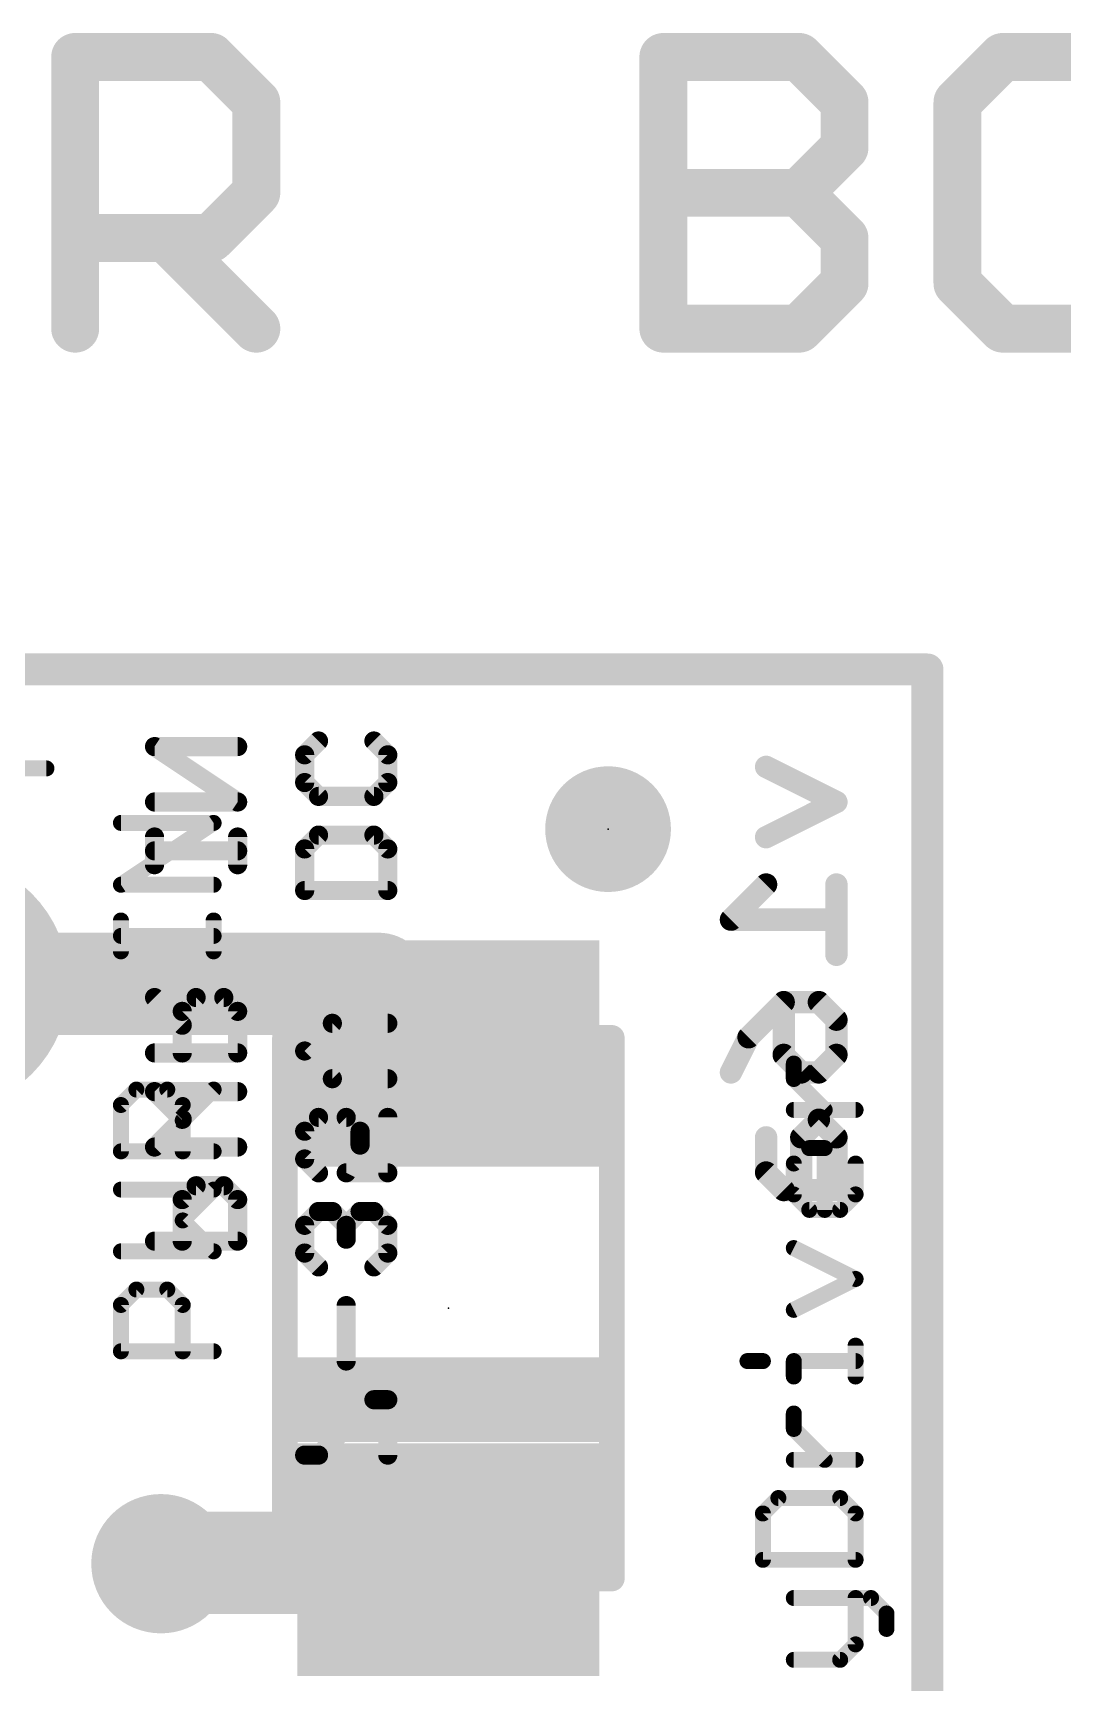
# Model space of a CAD drawing. Extents: x -11.8 to 66.2, y -19.6 to 35.5.
# Drawn here: x 29.72 to 37.91, y 22.42 to 35.54 of the extents above; entities that cross this region are included whole.
import ezdxf

# ---------------------------------------------------------------- set-up
doc = ezdxf.new("R2010")
doc.units = 0
for name, color, linetype in [('1', 12, 'CONTINUOUS'), ('16', 132, 'CONTINUOUS'), ('17', 110, 'CONTINUOUS'), ('18', 110, 'CONTINUOUS'), ('20', 53, 'CONTINUOUS'), ('21', 41, 'CONTINUOUS'), ('22', 40, 'CONTINUOUS'), ('23', 53, 'CONTINUOUS'), ('51', 53, 'CONTINUOUS')]:
    doc.layers.add(name, color=color, linetype=linetype)

# ---------------------------------------------------------------- blocks, each defined once
blk = doc.blocks.new('RECT')
blk.add_solid([(-0.5, -0.5), (0.5, -0.5), (-0.5, 0.5), (0.5, 0.5)])
blk = doc.blocks.new('PIE')
at = {"const_width": 0.5}
blk.add_lwpolyline([(0, -0.25, 1), (0, 0.25, 1), (0, -0.25)], format="xyb", dxfattribs=at)
blk = doc.blocks.new('ROUNDP')
at = {"const_width": 0.5}
blk.add_lwpolyline([(0, -0.25, 1), (0, 0.25, 1), (0, -0.25)], format="xyb", dxfattribs=at)
blk = doc.blocks.new('ROUNDV')
at = {"const_width": 0.5}
blk.add_lwpolyline([(0, -0.25, 1), (0, 0.25, 1), (0, -0.25)], format="xyb", dxfattribs=at)

msp = doc.modelspace()

# ---------------------------------------------------------------- linework, layer by layer
at = {"layer": '1'}
for points, const_width in [([(0, 30.48), (36.83, 30.48)], 0.254), ([(36.83, 30.48), (36.83, 0)], 0.254), ([(28.9878, 27.98), (32.465, 27.98)], 0.8128), ([(32.465, 27.98), (33.02, 27.425)], 0.8128), ([(30.734, 23.368), (30.741, 23.375)], 0.8128), ([(30.741, 23.375), (33.02, 23.375)], 0.8128)]:
    msp.add_lwpolyline(points, dxfattribs=dict(at, const_width=const_width))
for points, const_width in [([(36.8935, 30.48, 1), (36.7665, 30.48)], 0.127), ([(36.83, 30.4165, 1), (36.83, 30.5435)], 0.127), ([(32.6087, 28.1237, 1), (32.3213, 27.8363)], 0.4064), ([(32.465, 27.7768, 1), (32.465, 28.1832)], 0.4064), ([(32.8763, 27.2813, 1), (33.1637, 27.5687)], 0.4064), ([(30.741, 23.5782, 1), (30.741, 23.1718)], 0.4064), ([(30.8847, 23.2313, 1), (30.5973, 23.5187)], 0.4064), ([(33.02, 23.1718, 1), (33.02, 23.5782)], 0.4064), ([(30.5903, 23.5117, 1), (30.8777, 23.2243)], 0.4064)]:
    msp.add_lwpolyline(points, format="xyb", dxfattribs=dict(at, const_width=const_width))
at = {"layer": '16'}
for points, const_width in [([(0, 30.48), (36.83, 30.48)], 0.254), ([(36.83, 30.48), (36.83, 0)], 0.254), ([(35.5468, 29.7053), (36.1061, 29.4257)], 0.1778), ([(36.1061, 29.4257), (35.5468, 29.146)], 0.1778), ([(35.5468, 28.7698), (35.2672, 28.4901)], 0.1778), ([(36.1061, 28.7698), (36.1061, 28.2105)], 0.1778), ([(35.2672, 28.4901), (36.1061, 28.4901)], 0.1778), ([(35.407, 27.5546), (35.6866, 27.8343)], 0.1778), ([(35.6866, 27.8343), (35.9663, 27.8343)], 0.1778), ([(35.6866, 27.4148), (35.6866, 27.8343)], 0.1778), ([(35.9663, 27.8343), (36.1061, 27.6944)], 0.1778), ([(36.1061, 27.6944), (36.1061, 27.4148)], 0.1778), ([(35.2672, 27.275), (35.407, 27.5546)], 0.1778), ([(35.8265, 27.275), (35.6866, 27.4148)], 0.1778), ([(36.1061, 27.4148), (35.9663, 27.275)], 0.1778), ([(35.9663, 27.275), (35.8265, 27.275)], 0.1778), ([(35.9663, 26.8987), (35.8265, 26.7589)], 0.1778), ([(36.1061, 26.7589), (35.9663, 26.8987)], 0.1778), ([(35.5468, 26.7589), (35.5468, 26.4793)], 0.1778), ([(35.8265, 26.7589), (35.8265, 26.3395)], 0.1778), ([(36.1061, 26.3395), (36.1061, 26.7589)], 0.1778), ([(35.5468, 26.4793), (35.6866, 26.3395)], 0.1778), ([(35.6866, 26.3395), (36.1061, 26.3395)], 0.1778)]:
    msp.add_lwpolyline(points, dxfattribs=dict(at, const_width=const_width))
for points, const_width in [([(36.8935, 30.48, 1), (36.7665, 30.48)], 0.127), ([(36.83, 30.4165, 1), (36.83, 30.5435)], 0.127), ([(35.5667, 29.7451, 1), (35.5269, 29.6655)], 0.0889), ([(36.126, 29.3859, 1), (36.0862, 29.4654)], 0.0889), ([(36.0862, 29.3859, 1), (36.126, 29.4654)], 0.0889), ([(35.5269, 29.1858, 1), (35.5667, 29.1063)], 0.0889), ([(35.5783, 28.7384, 1), (35.5154, 28.8012)], 0.0889), ([(36.1506, 28.7698, 1), (36.0617, 28.7698)], 0.0889), ([(35.2672, 28.5346, 1), (35.2672, 28.4457)], 0.0889), ([(35.2358, 28.5216, 1), (35.2986, 28.4587)], 0.0889), ([(36.1061, 28.4457, 1), (36.1061, 28.5346)], 0.0889), ([(36.0617, 28.2105, 1), (36.1506, 28.2105)], 0.0889), ([(35.6866, 27.8787, 1), (35.6866, 27.7898)], 0.0889), ([(35.7311, 27.8343, 1), (35.6422, 27.8343)], 0.0889), ([(35.7181, 27.8028, 1), (35.6552, 27.8657)], 0.0889), ([(35.9977, 27.8657, 1), (35.9349, 27.8028)], 0.0889), ([(35.9663, 27.7898, 1), (35.9663, 27.8787)], 0.0889), ([(36.1506, 27.6944, 1), (36.0617, 27.6944)], 0.0889), ([(36.0747, 27.663, 1), (36.1375, 27.7259)], 0.0889), ([(35.3756, 27.5861, 1), (35.4384, 27.5232)], 0.0889), ([(35.4468, 27.5347, 1), (35.3672, 27.5745)], 0.0889), ([(35.7181, 27.4462, 1), (35.6552, 27.3834)], 0.0889), ([(35.6422, 27.4148, 1), (35.7311, 27.4148)], 0.0889), ([(36.0617, 27.4148, 1), (36.1506, 27.4148)], 0.0889), ([(36.1375, 27.3834, 1), (36.0747, 27.4462)], 0.0889), ([(35.2274, 27.2949, 1), (35.3069, 27.2551)], 0.0889), ([(35.8265, 27.3194, 1), (35.8265, 27.2305)], 0.0889), ([(35.795, 27.2436, 1), (35.8579, 27.3064)], 0.0889), ([(35.9349, 27.3064, 1), (35.9977, 27.2436)], 0.0889), ([(35.9663, 27.2305, 1), (35.9663, 27.3194)], 0.0889), ([(35.9977, 26.9302, 1), (35.9349, 26.8673)], 0.0889), ([(35.9977, 26.8673, 1), (35.9349, 26.9302)], 0.0889), ([(35.5913, 26.7589, 1), (35.5024, 26.7589)], 0.0889), ([(35.8709, 26.7589, 1), (35.782, 26.7589)], 0.0889), ([(35.795, 26.7904, 1), (35.8579, 26.7275)], 0.0889), ([(36.1506, 26.7589, 1), (36.0617, 26.7589)], 0.0889), ([(36.0747, 26.7275, 1), (36.1375, 26.7904)], 0.0889), ([(35.5783, 26.5107, 1), (35.5154, 26.4479)], 0.0889), ([(35.5024, 26.4793, 1), (35.5913, 26.4793)], 0.0889), ([(35.6866, 26.3839, 1), (35.6866, 26.295)], 0.0889), ([(35.6552, 26.308, 1), (35.7181, 26.3709)], 0.0889), ([(35.782, 26.3395, 1), (35.8709, 26.3395)], 0.0889), ([(36.0617, 26.3395, 1), (36.1506, 26.3395)], 0.0889), ([(36.1061, 26.295, 1), (36.1061, 26.3839)], 0.0889)]:
    msp.add_lwpolyline(points, format="xyb", dxfattribs=dict(at, const_width=const_width))
at = {"layer": '20', "const_width": 0.254}
for points in [[(0, 30.48), (36.83, 30.48)], [(36.83, 30.48), (36.83, 0)]]:
    msp.add_lwpolyline(points, dxfattribs=at)
at = {"layer": '20', "const_width": 0.127}
for points in [[(36.8935, 30.48, 1), (36.7665, 30.48)], [(36.83, 30.4165, 1), (36.83, 30.5435)]]:
    msp.add_lwpolyline(points, format="xyb", dxfattribs=at)
at = {"layer": '21'}
for points, const_width in [([(36.83, 30.48), (0, 30.48)], 0.254), ([(36.83, 0), (36.83, 30.48)], 0.254), ([(29.3321, 29.6929), (29.8236, 29.6929)], 0.127), ([(30.4159, 28.768), (31.1531, 29.2595)], 0.127), ([(31.1531, 29.2595), (30.4159, 29.2595)], 0.127), ([(31.1531, 28.768), (30.4159, 28.768)], 0.127), ([(30.4159, 28.2379), (30.4159, 28.4836)], 0.127), ([(31.1531, 28.2379), (31.1531, 28.4836)], 0.127), ([(31.1531, 28.3607), (30.4159, 28.3607)], 0.127), ([(35.767, 27.2229), (35.767, 27.3457)], 0.127), ([(30.4159, 27.0161), (30.5387, 27.139)], 0.127), ([(30.5387, 27.139), (30.7845, 27.139)], 0.127), ([(30.7845, 27.139), (30.9074, 27.0161)], 0.127), ([(30.9074, 26.8932), (31.1531, 27.139)], 0.127), ([(36.0128, 26.9771), (35.767, 27.2229)], 0.127), ([(30.4159, 26.6475), (30.4159, 27.0161)], 0.127), ([(30.9074, 27.0161), (30.9074, 26.6475)], 0.127), ([(36.2585, 26.9771), (35.767, 26.9771)], 0.127), ([(31.1531, 26.6475), (30.4159, 26.6475)], 0.127), ([(35.767, 26.5505), (35.8899, 26.6734)], 0.127), ([(35.8899, 26.6734), (36.0128, 26.6734)], 0.127), ([(36.0128, 26.6734), (36.0128, 26.1819)], 0.127), ([(31.72, 24.365), (31.72, 26.425)], 0.2032), ([(34.32, 26.425), (34.32, 24.365)], 0.2032), ([(35.767, 26.3048), (35.767, 26.5505)], 0.127), ([(36.2585, 26.5505), (36.2585, 26.3048)], 0.127), ([(31.1531, 26.3438), (30.4159, 26.3438)], 0.127), ([(30.9074, 26.098), (31.1531, 26.3438)], 0.127), ([(35.8899, 26.1819), (35.767, 26.3048)], 0.127), ([(36.1356, 26.1819), (35.8899, 26.1819)], 0.127), ([(36.2585, 26.3048), (36.1356, 26.1819)], 0.127), ([(31.1531, 25.8523), (30.9074, 26.098)], 0.127), ([(30.4159, 25.8523), (31.1531, 25.8523)], 0.127), ([(36.2585, 25.6325), (35.767, 25.8782)], 0.127), ([(30.4159, 25.4257), (30.5387, 25.5486)], 0.127), ([(30.5387, 25.5486), (30.7845, 25.5486)], 0.127), ([(30.7845, 25.5486), (30.9074, 25.4257)], 0.127), ([(35.767, 25.3867), (36.2585, 25.6325)], 0.127), ([(30.4159, 25.0571), (30.4159, 25.4257)], 0.127), ([(30.9074, 25.4257), (30.9074, 25.0571)], 0.127), ([(31.1531, 25.0571), (30.4159, 25.0571)], 0.127), ([(36.2585, 24.8566), (36.2585, 25.1024)], 0.127), ([(35.3984, 24.9795), (35.5213, 24.9795)], 0.127), ([(35.767, 24.8566), (35.767, 24.9795)], 0.127), ([(35.767, 24.9795), (36.2585, 24.9795)], 0.127), ([(35.767, 24.4397), (35.767, 24.5626)], 0.127), ([(36.0128, 24.194), (35.767, 24.4397)], 0.127), ([(36.2585, 24.194), (35.767, 24.194)], 0.127), ([(35.6441, 23.8903), (35.5213, 23.7674)], 0.127), ([(36.1356, 23.8903), (35.6441, 23.8903)], 0.127), ([(36.2585, 23.7674), (36.1356, 23.8903)], 0.127), ([(35.5213, 23.7674), (35.5213, 23.3988)], 0.127), ([(36.2585, 23.3988), (36.2585, 23.7674)], 0.127), ([(35.5213, 23.3988), (36.2585, 23.3988)], 0.127), ([(35.767, 23.0951), (36.3814, 23.0951)], 0.127), ([(36.2585, 22.7264), (36.2585, 23.0951)], 0.127), ([(36.3814, 23.0951), (36.5042, 22.9722)], 0.127), ([(36.5042, 22.9722), (36.5042, 22.8493)], 0.127), ([(36.1356, 22.6036), (36.2585, 22.7264)], 0.127), ([(35.767, 22.6036), (36.1356, 22.6036)], 0.127)]:
    msp.add_lwpolyline(points, dxfattribs=dict(at, const_width=const_width))
for points, const_width in [([(36.8935, 30.48, 1), (36.7665, 30.48)], 0.127), ([(36.83, 30.4165, 1), (36.83, 30.5435)], 0.127), ([(29.8236, 29.6612, 1), (29.8236, 29.7247)], 0.0635), ([(30.4159, 29.2912, 1), (30.4159, 29.2277)], 0.0635), ([(31.1707, 29.2331, 1), (31.1355, 29.2859)], 0.0635), ([(31.1531, 29.2277, 1), (31.1531, 29.2912)], 0.0635), ([(30.4159, 28.7997, 1), (30.4159, 28.7362)], 0.0635), ([(30.3983, 28.7944, 1), (30.4335, 28.7416)], 0.0635), ([(31.1531, 28.7362, 1), (31.1531, 28.7997)], 0.0635), ([(30.4476, 28.4836, 1), (30.3841, 28.4836)], 0.0635), ([(31.1849, 28.4836, 1), (31.1214, 28.4836)], 0.0635), ([(30.4159, 28.3925, 1), (30.4159, 28.329)], 0.0635), ([(31.1531, 28.329, 1), (31.1531, 28.3925)], 0.0635), ([(30.3841, 28.2379, 1), (30.4476, 28.2379)], 0.0635), ([(31.1214, 28.2379, 1), (31.1849, 28.2379)], 0.0635), ([(35.7988, 27.3457, 1), (35.7353, 27.3457)], 0.0635), ([(30.5387, 27.1707, 1), (30.5387, 27.1072)], 0.0635), ([(30.5612, 27.1165, 1), (30.5163, 27.1614)], 0.0635), ([(30.8069, 27.1614, 1), (30.762, 27.1165)], 0.0635), ([(30.7845, 27.1072, 1), (30.7845, 27.1707)], 0.0635), ([(31.1756, 27.1165, 1), (31.1306, 27.1614)], 0.0635), ([(35.7353, 27.2229, 1), (35.7988, 27.2229)], 0.0635), ([(35.7895, 27.2453, 1), (35.7446, 27.2004)], 0.0635), ([(30.4476, 27.0161, 1), (30.3841, 27.0161)], 0.0635), ([(30.3934, 27.0385, 1), (30.4383, 26.9936)], 0.0635), ([(30.9391, 27.0161, 1), (30.8756, 27.0161)], 0.0635), ([(30.8849, 26.9936, 1), (30.9298, 27.0385)], 0.0635), ([(35.767, 27.0089, 1), (35.767, 26.9454)], 0.0635), ([(36.2585, 26.9454, 1), (36.2585, 27.0089)], 0.0635), ([(30.8849, 26.9157, 1), (30.9298, 26.8708)], 0.0635), ([(35.9903, 26.9547, 1), (36.0352, 26.9996)], 0.0635), ([(30.3841, 26.6475, 1), (30.4476, 26.6475)], 0.0635), ([(30.4159, 26.6792, 1), (30.4159, 26.6157)], 0.0635), ([(30.8756, 26.6475, 1), (30.9391, 26.6475)], 0.0635), ([(31.1531, 26.6157, 1), (31.1531, 26.6792)], 0.0635), ([(35.8899, 26.7052, 1), (35.8899, 26.6417)], 0.0635), ([(35.9123, 26.651, 1), (35.8674, 26.6959)], 0.0635), ([(36.0445, 26.6734, 1), (35.981, 26.6734)], 0.0635), ([(36.0128, 26.6417, 1), (36.0128, 26.7052)], 0.0635), ([(31.7708, 26.425, 1), (31.6692, 26.425)], 0.1016), ([(34.3708, 26.425, 1), (34.2692, 26.425)], 0.1016), ([(35.7988, 26.5505, 1), (35.7353, 26.5505)], 0.0635), ([(35.7446, 26.573, 1), (35.7895, 26.5281)], 0.0635), ([(36.2903, 26.5505, 1), (36.2268, 26.5505)], 0.0635), ([(30.4159, 26.3755, 1), (30.4159, 26.312)], 0.0635), ([(31.1756, 26.3213, 1), (31.1306, 26.3662)], 0.0635), ([(31.1531, 26.312, 1), (31.1531, 26.3755)], 0.0635), ([(35.7353, 26.3048, 1), (35.7988, 26.3048)], 0.0635), ([(35.7895, 26.3273, 1), (35.7446, 26.2824)], 0.0635), ([(35.8899, 26.2137, 1), (35.8899, 26.1502)], 0.0635), ([(36.1356, 26.1502, 1), (36.1356, 26.2137)], 0.0635), ([(36.2268, 26.3048, 1), (36.2903, 26.3048)], 0.0635), ([(36.281, 26.2824, 1), (36.236, 26.3273)], 0.0635), ([(30.9298, 26.1205, 1), (30.8849, 26.0756)], 0.0635), ([(30.8849, 26.1205, 1), (30.9298, 26.0756)], 0.0635), ([(35.8674, 26.1595, 1), (35.9123, 26.2044)], 0.0635), ([(35.981, 26.1819, 1), (36.0445, 26.1819)], 0.0635), ([(36.1132, 26.2044, 1), (36.1581, 26.1595)], 0.0635), ([(30.4159, 25.884, 1), (30.4159, 25.8205)], 0.0635), ([(31.1306, 25.8298, 1), (31.1756, 25.8747)], 0.0635), ([(31.1531, 25.8205, 1), (31.1531, 25.884)], 0.0635), ([(35.7812, 25.9066, 1), (35.7528, 25.8498)], 0.0635), ([(30.5387, 25.5803, 1), (30.5387, 25.5168)], 0.0635), ([(30.5612, 25.5261, 1), (30.5163, 25.571)], 0.0635), ([(30.8069, 25.571, 1), (30.762, 25.5261)], 0.0635), ([(30.7845, 25.5168, 1), (30.7845, 25.5803)], 0.0635), ([(36.2727, 25.6041, 1), (36.2443, 25.6609)], 0.0635), ([(36.2443, 25.6041, 1), (36.2727, 25.6609)], 0.0635), ([(30.4476, 25.4257, 1), (30.3841, 25.4257)], 0.0635), ([(30.3934, 25.4482, 1), (30.4383, 25.4033)], 0.0635), ([(30.9391, 25.4257, 1), (30.8756, 25.4257)], 0.0635), ([(30.8849, 25.4033, 1), (30.9298, 25.4482)], 0.0635), ([(35.7528, 25.4151, 1), (35.7812, 25.3583)], 0.0635), ([(30.3841, 25.0571, 1), (30.4476, 25.0571)], 0.0635), ([(30.4159, 25.0889, 1), (30.4159, 25.0254)], 0.0635), ([(30.8756, 25.0571, 1), (30.9391, 25.0571)], 0.0635), ([(31.1531, 25.0254, 1), (31.1531, 25.0889)], 0.0635), ([(36.2903, 25.1024, 1), (36.2268, 25.1024)], 0.0635), ([(35.3984, 25.0112, 1), (35.3984, 24.9477)], 0.0635), ([(35.5213, 24.9477, 1), (35.5213, 25.0112)], 0.0635), ([(35.7988, 24.9795, 1), (35.7353, 24.9795)], 0.0635), ([(35.767, 25.0112, 1), (35.767, 24.9477)], 0.0635), ([(36.2585, 24.9477, 1), (36.2585, 25.0112)], 0.0635), ([(35.7353, 24.8566, 1), (35.7988, 24.8566)], 0.0635), ([(36.2268, 24.8566, 1), (36.2903, 24.8566)], 0.0635), ([(35.7988, 24.5626, 1), (35.7353, 24.5626)], 0.0635), ([(31.6692, 24.365, 1), (31.7708, 24.365)], 0.1016), ([(34.2692, 24.365, 1), (34.3708, 24.365)], 0.1016), ([(35.7895, 24.4622, 1), (35.7446, 24.4172)], 0.0635), ([(35.7353, 24.4397, 1), (35.7988, 24.4397)], 0.0635), ([(35.767, 24.2257, 1), (35.767, 24.1622)], 0.0635), ([(35.9903, 24.1715, 1), (36.0352, 24.2164)], 0.0635), ([(36.2585, 24.1622, 1), (36.2585, 24.2257)], 0.0635), ([(35.6441, 23.922, 1), (35.6441, 23.8585)], 0.0635), ([(35.6666, 23.8678, 1), (35.6217, 23.9127)], 0.0635), ([(36.1581, 23.9127, 1), (36.1132, 23.8678)], 0.0635), ([(36.1356, 23.8585, 1), (36.1356, 23.922)], 0.0635), ([(35.553, 23.7674, 1), (35.4895, 23.7674)], 0.0635), ([(35.4988, 23.7898, 1), (35.5437, 23.7449)], 0.0635), ([(36.2903, 23.7674, 1), (36.2268, 23.7674)], 0.0635), ([(36.236, 23.7449, 1), (36.281, 23.7898)], 0.0635), ([(35.4895, 23.3988, 1), (35.553, 23.3988)], 0.0635), ([(35.5213, 23.4305, 1), (35.5213, 23.367)], 0.0635), ([(36.2268, 23.3988, 1), (36.2903, 23.3988)], 0.0635), ([(36.2585, 23.367, 1), (36.2585, 23.4305)], 0.0635), ([(35.767, 23.1268, 1), (35.767, 23.0633)], 0.0635), ([(36.2903, 23.0951, 1), (36.2268, 23.0951)], 0.0635), ([(36.4038, 23.1175, 1), (36.3589, 23.0726)], 0.0635), ([(36.3814, 23.0633, 1), (36.3814, 23.1268)], 0.0635), ([(36.536, 22.9722, 1), (36.4725, 22.9722)], 0.0635), ([(36.4818, 22.9497, 1), (36.5267, 22.9946)], 0.0635), ([(36.4725, 22.8493, 1), (36.536, 22.8493)], 0.0635), ([(36.2268, 22.7264, 1), (36.2903, 22.7264)], 0.0635), ([(36.281, 22.704, 1), (36.236, 22.7489)], 0.0635), ([(35.767, 22.6353, 1), (35.767, 22.5718)], 0.0635), ([(36.1132, 22.626, 1), (36.1581, 22.5811)], 0.0635), ([(36.1356, 22.5718, 1), (36.1356, 22.6353)], 0.0635)]:
    msp.add_lwpolyline(points, format="xyb", dxfattribs=dict(at, const_width=const_width))
at = {"layer": '22'}
for points, const_width in [([(36.83, 30.48), (0, 30.48)], 0.254), ([(36.83, 0), (36.83, 30.48)], 0.254), ([(31.3442, 29.426), (30.6832, 29.8666)], 0.1524), ([(30.6832, 29.8666), (31.3442, 29.8666)], 0.1524), ([(31.877, 29.801), (31.9872, 29.9112)], 0.1524), ([(32.4278, 29.9112), (32.538, 29.801)], 0.1524), ([(31.877, 29.5807), (31.877, 29.801)], 0.1524), ([(32.538, 29.801), (32.538, 29.5807)], 0.1524), ([(31.9872, 29.4705), (31.877, 29.5807)], 0.1524), ([(32.4278, 29.4705), (31.9872, 29.4705)], 0.1524), ([(32.538, 29.5807), (32.4278, 29.4705)], 0.1524), ([(30.6832, 29.426), (31.3442, 29.426)], 0.1524), ([(30.6832, 28.9271), (30.6832, 29.1474)], 0.1524), ([(31.3442, 28.9271), (31.3442, 29.1474)], 0.1524), ([(31.877, 29.0526), (31.9872, 29.1627)], 0.1524), ([(31.9872, 29.1627), (32.4278, 29.1627)], 0.1524), ([(32.4278, 29.1627), (32.538, 29.0526)], 0.1524), ([(30.6832, 29.0372), (31.3442, 29.0372)], 0.1524), ([(31.877, 28.7221), (31.877, 29.0526)], 0.1524), ([(32.538, 29.0526), (32.538, 28.7221)], 0.1524), ([(32.538, 28.7221), (31.877, 28.7221)], 0.1524), ([(30.9035, 27.6506), (30.6832, 27.8709)], 0.1524), ([(31.0137, 27.8709), (30.9035, 27.7607)], 0.1524), ([(30.9035, 27.7607), (30.9035, 27.4302)], 0.1524), ([(31.234, 27.8709), (31.0137, 27.8709)], 0.1524), ([(31.3442, 27.7607), (31.234, 27.8709)], 0.1524), ([(31.3442, 27.4302), (31.3442, 27.7607)], 0.1524), ([(31.877, 27.4456), (32.0973, 27.6659)], 0.1524), ([(32.0973, 27.6659), (32.538, 27.6659)], 0.1524), ([(30.6832, 27.4302), (31.3442, 27.4302)], 0.1524), ([(32.0973, 27.2253), (31.877, 27.4456)], 0.1524), ([(32.538, 27.2253), (32.0973, 27.2253)], 0.1524), ([(30.9035, 26.9021), (30.6832, 27.1225)], 0.1524), ([(30.6832, 27.1225), (31.3442, 27.1225)], 0.1524), ([(30.6832, 26.6818), (30.9035, 26.9021)], 0.1524), ([(31.9872, 26.9175), (31.877, 26.8073)], 0.1524), ([(32.2075, 26.9175), (31.9872, 26.9175)], 0.1524), ([(32.3176, 26.8073), (32.2075, 26.9175)], 0.1524), ([(32.538, 26.9175), (32.538, 26.4768)], 0.1524), ([(31.877, 26.8073), (31.877, 26.587)], 0.1524), ([(32.2075, 26.4768), (32.3176, 26.6972)], 0.1524), ([(32.3176, 26.6972), (32.3176, 26.8073)], 0.1524), ([(31.3442, 26.6818), (30.6832, 26.6818)], 0.1524), ([(31.877, 26.587), (31.9872, 26.4768)], 0.1524), ([(32.538, 26.4768), (32.2075, 26.4768)], 0.1524), ([(31.0137, 26.374), (30.9035, 26.2639)], 0.1524), ([(31.234, 26.374), (31.0137, 26.374)], 0.1524), ([(31.3442, 26.2639), (31.234, 26.374)], 0.1524), ([(30.9035, 26.2639), (30.9035, 25.9334)], 0.1524), ([(31.3442, 25.9334), (31.3442, 26.2639)], 0.1524), ([(31.9872, 26.1691), (31.877, 26.0589)], 0.1524), ([(32.0973, 26.1691), (31.9872, 26.1691)], 0.1524), ([(32.2075, 26.0589), (32.0973, 26.1691)], 0.1524), ([(32.3176, 26.1691), (32.2075, 26.0589)], 0.1524), ([(32.4278, 26.1691), (32.3176, 26.1691)], 0.1524), ([(32.538, 26.0589), (32.4278, 26.1691)], 0.1524), ([(31.877, 26.0589), (31.877, 25.8386)], 0.1524), ([(32.2075, 26.0589), (32.2075, 25.9488)], 0.1524), ([(32.538, 25.8386), (32.538, 26.0589)], 0.1524), ([(30.6832, 25.9334), (31.3442, 25.9334)], 0.1524), ([(31.877, 25.8386), (31.9872, 25.7284)], 0.1524), ([(32.4278, 25.7284), (32.538, 25.8386)], 0.1524), ([(32.2075, 24.98), (32.2075, 25.4207)], 0.1524), ([(32.4278, 24.6722), (31.9872, 24.2316)], 0.1524), ([(32.538, 24.6722), (32.4278, 24.6722)], 0.1524), ([(32.538, 24.2316), (32.538, 24.6722)], 0.1524), ([(31.9872, 24.2316), (31.877, 24.2316)], 0.1524)]:
    msp.add_lwpolyline(points, dxfattribs=dict(at, const_width=const_width))
for points, const_width in [([(36.8935, 30.48, 1), (36.7665, 30.48)], 0.127), ([(36.83, 30.4165, 1), (36.83, 30.5435)], 0.127), ([(30.7043, 29.8983, 1), (30.6621, 29.8349)], 0.0762), ([(30.6832, 29.9047, 1), (30.6832, 29.8285)], 0.0762), ([(31.3442, 29.8285, 1), (31.3442, 29.9047)], 0.0762), ([(32.0141, 29.8842, 1), (31.9602, 29.9381)], 0.0762), ([(32.4547, 29.9381, 1), (32.4009, 29.8842)], 0.0762), ([(31.9151, 29.801, 1), (31.8389, 29.801)], 0.0762), ([(31.8501, 29.8279, 1), (31.9039, 29.774)], 0.0762), ([(32.5761, 29.801, 1), (32.4999, 29.801)], 0.0762), ([(32.511, 29.774, 1), (32.5649, 29.8279)], 0.0762), ([(31.9039, 29.6076, 1), (31.8501, 29.5537)], 0.0762), ([(31.8389, 29.5807, 1), (31.9151, 29.5807)], 0.0762), ([(31.9872, 29.5086, 1), (31.9872, 29.4324)], 0.0762), ([(31.9602, 29.4436, 1), (32.0141, 29.4975)], 0.0762), ([(32.4009, 29.4975, 1), (32.4547, 29.4436)], 0.0762), ([(32.4278, 29.4324, 1), (32.4278, 29.5086)], 0.0762), ([(32.4999, 29.5807, 1), (32.5761, 29.5807)], 0.0762), ([(32.5649, 29.5537, 1), (32.511, 29.6076)], 0.0762), ([(30.6832, 29.4641, 1), (30.6832, 29.3879)], 0.0762), ([(31.323, 29.3943, 1), (31.3653, 29.4577)], 0.0762), ([(31.3442, 29.3879, 1), (31.3442, 29.4641)], 0.0762), ([(30.7213, 29.1474, 1), (30.6451, 29.1474)], 0.0762), ([(31.3823, 29.1474, 1), (31.3061, 29.1474)], 0.0762), ([(31.9872, 29.2008, 1), (31.9872, 29.1246)], 0.0762), ([(32.0141, 29.1358, 1), (31.9602, 29.1897)], 0.0762), ([(32.4547, 29.1897, 1), (32.4009, 29.1358)], 0.0762), ([(32.4278, 29.1246, 1), (32.4278, 29.2008)], 0.0762), ([(30.6832, 29.0753, 1), (30.6832, 28.9991)], 0.0762), ([(31.3442, 28.9991, 1), (31.3442, 29.0753)], 0.0762), ([(31.9151, 29.0526, 1), (31.8389, 29.0526)], 0.0762), ([(31.8501, 29.0795, 1), (31.9039, 29.0256)], 0.0762), ([(32.5761, 29.0526, 1), (32.4999, 29.0526)], 0.0762), ([(32.511, 29.0256, 1), (32.5649, 29.0795)], 0.0762), ([(30.6451, 28.9271, 1), (30.7213, 28.9271)], 0.0762), ([(31.3061, 28.9271, 1), (31.3823, 28.9271)], 0.0762), ([(31.877, 28.7602, 1), (31.877, 28.684)], 0.0762), ([(31.8389, 28.7221, 1), (31.9151, 28.7221)], 0.0762), ([(32.4999, 28.7221, 1), (32.5761, 28.7221)], 0.0762), ([(32.538, 28.684, 1), (32.538, 28.7602)], 0.0762), ([(30.7101, 27.8978, 1), (30.6563, 27.8439)], 0.0762), ([(30.9416, 27.7607, 1), (30.8654, 27.7607)], 0.0762), ([(30.8766, 27.7877, 1), (30.9305, 27.7338)], 0.0762), ([(31.0137, 27.909, 1), (31.0137, 27.8328)], 0.0762), ([(31.0406, 27.8439, 1), (30.9867, 27.8978)], 0.0762), ([(31.2609, 27.8978, 1), (31.2071, 27.8439)], 0.0762), ([(31.234, 27.8328, 1), (31.234, 27.909)], 0.0762), ([(31.3823, 27.7607, 1), (31.3061, 27.7607)], 0.0762), ([(31.3172, 27.7338, 1), (31.3711, 27.7877)], 0.0762), ([(30.8766, 27.6236, 1), (30.9305, 27.6775)], 0.0762), ([(32.0973, 27.704, 1), (32.0973, 27.6278)], 0.0762), ([(32.1243, 27.639, 1), (32.0704, 27.6928)], 0.0762), ([(32.538, 27.6278, 1), (32.538, 27.704)], 0.0762), ([(30.6832, 27.4683, 1), (30.6832, 27.3921)], 0.0762), ([(30.8654, 27.4302, 1), (30.9416, 27.4302)], 0.0762), ([(31.3061, 27.4302, 1), (31.3823, 27.4302)], 0.0762), ([(31.3442, 27.3921, 1), (31.3442, 27.4683)], 0.0762), ([(31.9039, 27.4725, 1), (31.8501, 27.4186)], 0.0762), ([(31.8501, 27.4725, 1), (31.9039, 27.4186)], 0.0762), ([(32.0973, 27.2634, 1), (32.0973, 27.1872)], 0.0762), ([(32.538, 27.1872, 1), (32.538, 27.2634)], 0.0762), ([(30.6832, 27.1606, 1), (30.6832, 27.0844)], 0.0762), ([(30.7101, 27.1494, 1), (30.6563, 27.0955)], 0.0762), ([(31.3442, 27.0844, 1), (31.3442, 27.1606)], 0.0762), ([(32.0704, 27.1983, 1), (32.1243, 27.2522)], 0.0762), ([(30.9305, 26.8752, 1), (30.8766, 26.9291)], 0.0762), ([(30.8766, 26.8752, 1), (30.9305, 26.9291)], 0.0762), ([(31.9872, 26.9556, 1), (31.9872, 26.8794)], 0.0762), ([(32.0141, 26.8905, 1), (31.9602, 26.9444)], 0.0762), ([(32.2344, 26.9444, 1), (32.1805, 26.8905)], 0.0762), ([(32.2075, 26.8794, 1), (32.2075, 26.9556)], 0.0762), ([(32.5761, 26.9175, 1), (32.4999, 26.9175)], 0.0762), ([(31.9151, 26.8073, 1), (31.8389, 26.8073)], 0.0762), ([(31.8501, 26.8343, 1), (31.9039, 26.7804)], 0.0762), ([(32.3557, 26.8073, 1), (32.2795, 26.8073)], 0.0762), ([(32.3517, 26.6801, 1), (32.2836, 26.7142)], 0.0762), ([(32.2907, 26.7804, 1), (32.3446, 26.8343)], 0.0762), ([(30.6832, 26.7199, 1), (30.6832, 26.6437)], 0.0762), ([(30.6563, 26.7088, 1), (30.7101, 26.6549)], 0.0762), ([(31.3442, 26.6437, 1), (31.3442, 26.7199)], 0.0762), ([(31.9039, 26.6139, 1), (31.8501, 26.5601)], 0.0762), ([(32.2795, 26.6972, 1), (32.3557, 26.6972)], 0.0762), ([(31.8389, 26.587, 1), (31.9151, 26.587)], 0.0762), ([(31.9602, 26.4499, 1), (32.0141, 26.5038)], 0.0762), ([(32.2075, 26.5149, 1), (32.2075, 26.4387)], 0.0762), ([(32.1734, 26.4939, 1), (32.2416, 26.4598)], 0.0762), ([(32.4999, 26.4768, 1), (32.5761, 26.4768)], 0.0762), ([(32.538, 26.4387, 1), (32.538, 26.5149)], 0.0762), ([(31.0137, 26.4121, 1), (31.0137, 26.3359)], 0.0762), ([(31.0406, 26.3471, 1), (30.9867, 26.401)], 0.0762), ([(31.2609, 26.401, 1), (31.2071, 26.3471)], 0.0762), ([(31.234, 26.3359, 1), (31.234, 26.4121)], 0.0762), ([(30.9416, 26.2639, 1), (30.8654, 26.2639)], 0.0762), ([(30.8766, 26.2908, 1), (30.9305, 26.2369)], 0.0762), ([(31.3823, 26.2639, 1), (31.3061, 26.2639)], 0.0762), ([(31.3172, 26.2369, 1), (31.3711, 26.2908)], 0.0762), ([(31.9872, 26.2072, 1), (31.9872, 26.131)], 0.0762), ([(32.0973, 26.131, 1), (32.0973, 26.2072)], 0.0762), ([(32.3176, 26.2072, 1), (32.3176, 26.131)], 0.0762), ([(32.4278, 26.131, 1), (32.4278, 26.2072)], 0.0762), ([(31.9151, 26.0589, 1), (31.8389, 26.0589)], 0.0762), ([(31.8501, 26.0859, 1), (31.9039, 26.032)], 0.0762), ([(32.0141, 26.1421, 1), (31.9602, 26.196)], 0.0762), ([(32.1243, 26.196, 1), (32.0704, 26.1421)], 0.0762), ([(32.1805, 26.0859, 1), (32.2344, 26.032)], 0.0762), ([(32.2456, 26.0589, 1), (32.1694, 26.0589)], 0.0762), ([(32.1805, 26.032, 1), (32.2344, 26.0859)], 0.0762), ([(32.3446, 26.1421, 1), (32.2907, 26.196)], 0.0762), ([(32.4547, 26.196, 1), (32.4009, 26.1421)], 0.0762), ([(32.5761, 26.0589, 1), (32.4999, 26.0589)], 0.0762), ([(32.511, 26.032, 1), (32.5649, 26.0859)], 0.0762), ([(30.6832, 25.9715, 1), (30.6832, 25.8953)], 0.0762), ([(31.3442, 25.8953, 1), (31.3442, 25.9715)], 0.0762), ([(32.1694, 25.9488, 1), (32.2456, 25.9488)], 0.0762), ([(30.8654, 25.9334, 1), (30.9416, 25.9334)], 0.0762), ([(31.3061, 25.9334, 1), (31.3823, 25.9334)], 0.0762), ([(31.9039, 25.8655, 1), (31.8501, 25.8116)], 0.0762), ([(31.8389, 25.8386, 1), (31.9151, 25.8386)], 0.0762), ([(32.4999, 25.8386, 1), (32.5761, 25.8386)], 0.0762), ([(32.5649, 25.8116, 1), (32.511, 25.8655)], 0.0762), ([(31.9602, 25.7015, 1), (32.0141, 25.7554)], 0.0762), ([(32.4009, 25.7554, 1), (32.4547, 25.7015)], 0.0762), ([(32.2456, 25.4207, 1), (32.1694, 25.4207)], 0.0762), ([(32.1694, 24.98, 1), (32.2456, 24.98)], 0.0762), ([(32.4278, 24.7103, 1), (32.4278, 24.6341)], 0.0762), ([(32.4547, 24.6453, 1), (32.4009, 24.6992)], 0.0762), ([(32.5761, 24.6722, 1), (32.4999, 24.6722)], 0.0762), ([(32.538, 24.6341, 1), (32.538, 24.7103)], 0.0762), ([(31.877, 24.2697, 1), (31.877, 24.1935)], 0.0762), ([(31.9602, 24.2585, 1), (32.0141, 24.2047)], 0.0762), ([(31.9872, 24.1935, 1), (31.9872, 24.2697)], 0.0762), ([(32.4999, 24.2316, 1), (32.5761, 24.2316)], 0.0762)]:
    msp.add_lwpolyline(points, format="xyb", dxfattribs=dict(at, const_width=const_width))
at = {"layer": '23'}
for p in [(34.29, 29.21), (33.02, 25.4)]:
    msp.add_point(p, dxfattribs=at)
at = {"layer": '51'}
for points, const_width in [([(30.0521, 33.1905), (30.0521, 35.3513)], 0.381), ([(30.0521, 35.3513), (31.1325, 35.3513)], 0.381), ([(31.1325, 35.3513), (31.4926, 34.9912)], 0.381), ([(34.7296, 33.1905), (34.7296, 35.3513)], 0.381), ([(34.7296, 35.3513), (35.8101, 35.3513)], 0.381), ([(35.8101, 35.3513), (36.1702, 34.9912)], 0.381), ([(37.4286, 35.3513), (37.0684, 34.9912)], 0.381), ([(38.1489, 35.3513), (37.4286, 35.3513)], 0.381), ([(31.4926, 34.9912), (31.4926, 34.2709)], 0.381), ([(36.1702, 34.9912), (36.1702, 34.6311)], 0.381), ([(37.0684, 34.9912), (37.0684, 33.5506)], 0.381), ([(36.1702, 34.6311), (35.8101, 34.2709)], 0.381), ([(31.4926, 34.2709), (31.1325, 33.9108)], 0.381), ([(34.7296, 34.2709), (35.8101, 34.2709)], 0.381), ([(35.8101, 34.2709), (36.1702, 33.9108)], 0.381), ([(31.1325, 33.9108), (30.0521, 33.9108)], 0.381), ([(30.7723, 33.9108), (31.4926, 33.1905)], 0.381), ([(36.1702, 33.9108), (36.1702, 33.5506)], 0.381), ([(36.1702, 33.5506), (35.8101, 33.1905)], 0.381), ([(37.0684, 33.5506), (37.4286, 33.1905)], 0.381), ([(35.8101, 33.1905), (34.7296, 33.1905)], 0.381), ([(37.4286, 33.1905), (38.1489, 33.1905)], 0.381), ([(31.72, 23.25), (31.72, 27.55)], 0.2032), ([(31.72, 27.55), (34.32, 27.55)], 0.2032), ([(34.32, 27.55), (34.32, 23.25)], 0.2032), ([(34.32, 23.25), (31.72, 23.25)], 0.2032)]:
    msp.add_lwpolyline(points, dxfattribs=dict(at, const_width=const_width))
for points, const_width in [([(30.1473, 35.3513, 1), (29.9568, 35.3513)], 0.1905), ([(30.0521, 35.4466, 1), (30.0521, 35.2561)], 0.1905), ([(31.1998, 35.4187, 1), (31.0651, 35.284)], 0.1905), ([(31.1325, 35.2561, 1), (31.1325, 35.4466)], 0.1905), ([(34.8249, 35.3513, 1), (34.6344, 35.3513)], 0.1905), ([(34.7296, 35.4466, 1), (34.7296, 35.2561)], 0.1905), ([(35.8774, 35.4187, 1), (35.7427, 35.284)], 0.1905), ([(35.8101, 35.2561, 1), (35.8101, 35.4466)], 0.1905), ([(37.4286, 35.4466, 1), (37.4286, 35.2561)], 0.1905), ([(37.4959, 35.284, 1), (37.3612, 35.4187)], 0.1905), ([(31.5879, 34.9912, 1), (31.3974, 34.9912)], 0.1905), ([(36.2655, 34.9912, 1), (36.075, 34.9912)], 0.1905), ([(37.1637, 34.9912, 1), (36.9732, 34.9912)], 0.1905), ([(31.4253, 34.9239, 1), (31.56, 35.0586)], 0.1905), ([(36.1029, 34.9239, 1), (36.2376, 35.0586)], 0.1905), ([(37.0011, 35.0586, 1), (37.1358, 34.9239)], 0.1905), ([(36.2376, 34.5637, 1), (36.1029, 34.6984)], 0.1905), ([(36.075, 34.6311, 1), (36.2655, 34.6311)], 0.1905), ([(31.56, 34.2036, 1), (31.4253, 34.3383)], 0.1905), ([(34.7296, 34.3662, 1), (34.7296, 34.1757)], 0.1905), ([(35.8774, 34.3383, 1), (35.7427, 34.2036)], 0.1905), ([(35.7427, 34.3383, 1), (35.8774, 34.2036)], 0.1905), ([(35.8101, 34.1757, 1), (35.8101, 34.3662)], 0.1905), ([(31.3974, 34.2709, 1), (31.5879, 34.2709)], 0.1905), ([(30.0521, 34.006, 1), (30.0521, 33.8155)], 0.1905), ([(30.8397, 33.9781, 1), (30.705, 33.8434)], 0.1905), ([(31.0651, 33.9781, 1), (31.1998, 33.8434)], 0.1905), ([(31.1325, 33.8155, 1), (31.1325, 34.006)], 0.1905), ([(36.2655, 33.9108, 1), (36.075, 33.9108)], 0.1905), ([(36.1029, 33.8434, 1), (36.2376, 33.9781)], 0.1905), ([(36.2376, 33.4833, 1), (36.1029, 33.618)], 0.1905), ([(37.1358, 33.618, 1), (37.0011, 33.4833)], 0.1905), ([(36.075, 33.5506, 1), (36.2655, 33.5506)], 0.1905), ([(36.9732, 33.5506, 1), (37.1637, 33.5506)], 0.1905), ([(31.4253, 33.1231, 1), (31.56, 33.2579)], 0.1905), ([(34.7296, 33.2858, 1), (34.7296, 33.0953)], 0.1905), ([(35.7427, 33.2579, 1), (35.8774, 33.1231)], 0.1905), ([(35.8101, 33.0953, 1), (35.8101, 33.2858)], 0.1905), ([(37.4286, 33.2858, 1), (37.4286, 33.0953)], 0.1905), ([(37.3612, 33.1231, 1), (37.4959, 33.2579)], 0.1905), ([(29.9568, 33.1905, 1), (30.1473, 33.1905)], 0.1905), ([(34.6344, 33.1905, 1), (34.8249, 33.1905)], 0.1905), ([(31.7708, 27.55, 1), (31.6692, 27.55)], 0.1016), ([(31.72, 27.6008, 1), (31.72, 27.4992)], 0.1016), ([(34.3708, 27.55, 1), (34.2692, 27.55)], 0.1016), ([(34.32, 27.4992, 1), (34.32, 27.6008)], 0.1016), ([(31.72, 23.3008, 1), (31.72, 23.1992)], 0.1016), ([(31.6692, 23.25, 1), (31.7708, 23.25)], 0.1016), ([(34.2692, 23.25, 1), (34.3708, 23.25)], 0.1016), ([(34.32, 23.1992, 1), (34.32, 23.3008)], 0.1016)]:
    msp.add_lwpolyline(points, format="xyb", dxfattribs=dict(at, const_width=const_width))

# ---------------------------------------------------------------- block references
at = {"layer": '1'}
msp.add_blockref('PIE', (34.29, 29.21), dxfattribs=at)
at = {"layer": '1', "xscale": 1.8, "yscale": 2.4}
for p, rotation in [((33.02, 27.425), 270), ((33.02, 23.375), 90)]:
    msp.add_blockref('RECT', p, dxfattribs=dict(at, rotation=rotation))
at = {"layer": '17', "xscale": 2.032, "yscale": 2.032}
msp.add_blockref('ROUNDP', (28.9878, 27.98), dxfattribs=at)
msp.add_blockref('ROUNDP', (28.9878, 27.98), dxfattribs=at)
at = {"layer": '18', "xscale": 1.108, "yscale": 1.108}
msp.add_blockref('ROUNDV', (30.734, 23.368), dxfattribs=at)
msp.add_blockref('ROUNDV', (30.734, 23.368), dxfattribs=at)
at = {"layer": '21', "xscale": 0.675, "yscale": 2.45, "rotation": 90}
msp.add_blockref('RECT', (33.02, 24.6725), dxfattribs=at)
at = {"layer": '51'}
for p, xscale, yscale, rotation in [((33.02, 27.9), 0.65, 2.2, 270), ((33.02, 23.9875), 0.675, 2.45, 90), ((33.02, 22.9), 0.65, 2.2, 90)]:
    msp.add_blockref('RECT', p, dxfattribs=dict(at, xscale=xscale, yscale=yscale, rotation=rotation))

doc.saveas('drawing.dxf')
